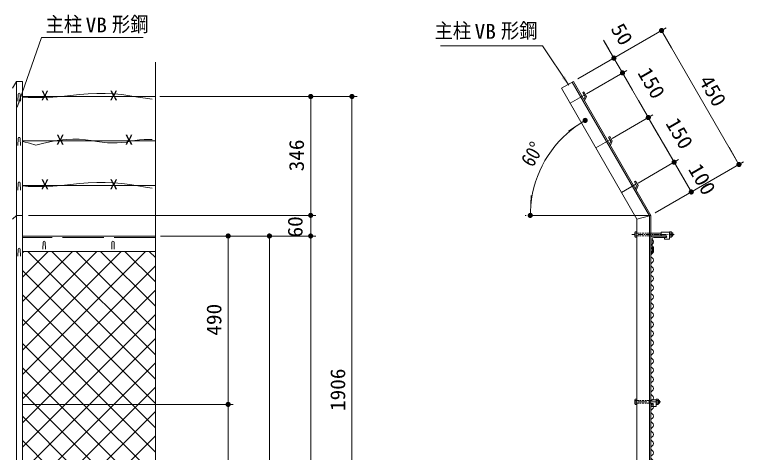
# Model space of a CAD drawing. Units: millimetres at full size. Extents: x -4455 to 4455, y -3150 to 3150.
# Drawn here: x -1412 to 708, y 486 to 1760 of the extents above; entities that cross this region are included whole.
import ezdxf
from ezdxf.enums import TextEntityAlignment as Align

# ---------------------------------------------------------------- set-up
doc = ezdxf.new("R2010")
doc.units = ezdxf.units.MM
doc.header["$LTSCALE"] = 20
for name, pattern in [('DASHED', [7.5, 6, -1.5]), ('USER1', [2, 1.25, -0.25, 0.25, -0.25]), ('USER2', [0.375, 0.25, -0.125]), ('USER4', [1.125, 0.75, -0.125, 0.125, -0.125])]:
    doc.linetypes.add(name, pattern=pattern)
for name, color, linetype, lineweight in [('0-0_1部材', 3, 'Continuous', 18), ('0-2_6文字', 3, 'Continuous', 18), ('0-3_5寸法', 1, 'Continuous', 18), ('0-4_SUNPOU', 1, 'Continuous', 18), ('0-5_8部品', 3, 'Continuous', 18), ('0-6_0', 3, 'Continuous', 18), ('0-8_2網', 4, 'Continuous', 18), ('0-9_AMI', 3, 'Continuous', 18), ('0-D_BUHIN', 3, 'Continuous', 18)]:
    doc.layers.add(name, color=color, linetype=linetype, lineweight=lineweight)
doc.styles.add('ＭＳ ゴシック', font='')
doc.styles.get('ＭＳ ゴシック').set_extended_font_data('MS Gothic')

# ---------------------------------------------------------------- blocks, each defined once
blk = doc.blocks.new('M1')
at = {"layer": '0-4_SUNPOU'}
blk.add_line((-5, 0), (-38.58, 0), dxfattribs=at)
for points in [[(0, 0), (-5, 0), (-4.96, 0.63)], [(0, 0), (-4.96, -0.63), (-5, 0)], [(0, 0), (-4.96, 0.63), (-4.84, 1.24)], [(0, 0), (-4.84, -1.24), (-4.96, -0.63)], [(0, 0), (-4.84, 1.24), (-4.65, 1.84)], [(0, 0), (-4.65, -1.84), (-4.84, -1.24)], [(0, 0), (-4.65, 1.84), (-4.38, 2.41)], [(0, 0), (-4.38, -2.41), (-4.65, -1.84)], [(0, 0), (-4.38, 2.41), (-4.05, 2.94)], [(0, 0), (-4.05, -2.94), (-4.38, -2.41)], [(0, 0), (-4.05, 2.94), (-3.64, 3.42)], [(0, 0), (-3.64, -3.42), (-4.05, -2.94)], [(0, 0), (-3.64, 3.42), (-3.19, 3.85)], [(0, 0), (-3.19, -3.85), (-3.64, -3.42)], [(0, 0), (-3.19, 3.85), (-2.68, 4.22)], [(0, 0), (-2.68, -4.22), (-3.19, -3.85)], [(0, 0), (-2.68, 4.22), (-2.13, 4.52)], [(0, 0), (-2.13, -4.52), (-2.68, -4.22)], [(0, 0), (-2.13, 4.52), (-1.55, 4.76)], [(0, 0), (-1.55, -4.76), (-2.13, -4.52)], [(0, 0), (-1.55, 4.76), (-0.94, 4.91)], [(0, 0), (-0.94, -4.91), (-1.55, -4.76)], [(0, 0), (-0.94, 4.91), (-0.31, 4.99)], [(0, 0), (-0.31, -4.99), (-0.94, -4.91)], [(0, 0), (-0.31, 4.99), (0.31, 4.99)], [(0, 0), (0.31, -4.99), (-0.31, -4.99)], [(0, 0), (0.31, 4.99), (0.94, 4.91)], [(0, 0), (0.94, 4.91), (1.55, 4.76)], [(0, 0), (1.55, 4.76), (2.13, 4.52)], [(0, 0), (2.13, 4.52), (2.68, 4.22)], [(0, 0), (2.68, 4.22), (3.19, 3.85)], [(0, 0), (3.19, 3.85), (3.64, 3.42)], [(0, 0), (3.64, 3.42), (4.05, 2.94)], [(0, 0), (4.05, 2.94), (4.38, 2.41)], [(0, 0), (4.38, 2.41), (4.65, 1.84)], [(0, 0), (4.65, 1.84), (4.84, 1.24)], [(0, 0), (4.84, 1.24), (4.96, 0.63)], [(0, 0), (4.96, 0.63), (5, 0)], [(0, 0), (0.94, -4.91), (0.31, -4.99)], [(0, 0), (1.55, -4.76), (0.94, -4.91)], [(0, 0), (2.13, -4.52), (1.55, -4.76)], [(0, 0), (2.68, -4.22), (2.13, -4.52)], [(0, 0), (3.19, -3.85), (2.68, -4.22)], [(0, 0), (3.64, -3.42), (3.19, -3.85)], [(0, 0), (4.05, -2.94), (3.64, -3.42)], [(0, 0), (4.38, -2.41), (4.05, -2.94)], [(0, 0), (4.65, -1.84), (4.38, -2.41)], [(0, 0), (4.84, -1.24), (4.65, -1.84)], [(0, 0), (4.96, -0.63), (4.84, -1.24)], [(0, 0), (5, 0), (4.96, -0.63)]]:
    blk.add_solid(points, dxfattribs=at)
blk = doc.blocks.new('NAMIX13')
at = {"layer": '0-9_AMI'}
for centre, start, end in [((-71.1, -133.3), 298.07249, 61.92751), ((71.1, -400), 118.07249, 241.92751), ((71.1, -933.3), 118.07249, 241.92751), ((-71.1, -666.7), 298.07249, 61.92751), ((-71.1, -1200), 298.07249, 61.92751), ((71.1, -1466.7), 118.07249, 241.92751), ((-71.1, -1733.3), 298.07249, 61.92751), ((71.1, -2000), 118.07249, 241.92751), ((71.1, -2533.3), 118.07249, 241.92751), ((-71.1, -2266.7), 298.07249, 61.92751), ((71.1, -3066.7), 118.07249, 241.92751), ((-71.1, -2800), 298.07249, 61.92751), ((-71.1, -3333.3), 298.07249, 61.92751), ((71.1, -3600), 118.07249, 241.92751), ((-71.1, -3866.7), 298.07249, 61.92751), ((71.1, -4133.3), 118.07249, 241.92751), ((71.1, -4666.7), 118.07249, 241.92751), ((-71.1, -4400), 298.07249, 61.92751), ((71.1, -5200), 118.07249, 241.92751), ((-71.1, -4933.3), 298.07249, 61.92751), ((-71.1, -5466.7), 298.07249, 61.92751), ((71.1, -5733.3), 118.07249, 241.92751)]:
    blk.add_arc(centre, 151.1, start, end, dxfattribs=at)

msp = doc.modelspace()

# ---------------------------------------------------------------- linework, layer by layer
at = {"layer": '0-0_1部材', "color": 1}
for p, q in [((316.02, 1659.49), (301.02, 1685.47)), ((226.09, 1572.93), (344.01, 1641.01)), ((356.02, 1590.21), (331.02, 1633.51)), ((251.09, 1529.62), (369.01, 1597.71)), ((251.09, 1529.62), (369.01, 1597.71)), ((356.02, 1590.21), (431.02, 1460.3)), ((371.02, 1564.22), (386.02, 1538.24)), ((-1389.12, 1521.71), (-1002.31, 1521.71)), ((244.57, 1525.86), (203.46, 1502.12)), ((326.09, 1399.72), (444.01, 1467.8)), ((326.09, 1399.72), (444.01, 1467.8)), ((431.02, 1460.3), (506.02, 1330.4)), ((-1389.12, 1392.86), (-1002.31, 1392.86)), ((319.57, 1395.95), (278.46, 1372.22)), ((401.09, 1269.82), (519.01, 1337.9)), ((401.09, 1269.82), (519.01, 1337.9)), ((506.02, 1330.4), (556.02, 1243.8)), ((-1389.12, 1262.96), (-1002.31, 1262.96)), ((394.57, 1266.05), (353.46, 1242.32)), ((451.09, 1183.21), (569.01, 1251.3))]:
    msp.add_line(p, q, dxfattribs=at)
at = {"layer": '0-0_1部材', "color": 4}
msp.add_line((-1002.31, 414.26), (-1002.31, 1621.7), dxfattribs=at)
at = {"layer": '0-0_1部材', "color": 7}
for p, q in [((-1418.12, 1545.43), (-1406.62, 1565.43)), ((-1389.12, 1565.43), (-1406.62, 1565.43)), ((-1389.12, 1565.43), (-1389.12, -684.29)), ((210.07, 1563.68), (434.6, 1174.78)), ((178.46, 1545.43), (398.1, 1165)), ((243.9, 1535.02), (251.38, 1522.06)), ((243.35, 1513.03), (246.93, 1521.76)), ((245.88, 1508.65), (251.38, 1522.06)), ((318.9, 1405.11), (315.43, 1403.11)), ((315.43, 1403.11), (321.93, 1391.85)), ((318.9, 1405.11), (326.38, 1392.15)), ((318.35, 1383.13), (321.93, 1391.85)), ((320.88, 1378.75), (326.38, 1392.15)), ((393.9, 1275.21), (401.38, 1262.25)), ((393.35, 1253.22), (396.93, 1261.95)), ((395.88, 1248.85), (401.38, 1262.25)), ((-1418.12, 1165), (-1406.62, 1175.71)), ((-1406.62, 1175.71), (-1389.12, 1175.71)), ((398.1, 1165), (438.1, 1175.71)), ((434.6, 1174.78), (434.6, -684.29)), ((438.1, 1175.71), (438.1, -684.29)), ((398.1, 1165), (398.1, -684.29)), ((-1002.31, 1115.71), (-1389.12, 1115.71)), ((438.1, 1070.71), (438.1, 1110.71)), ((442.1, 1073.71), (442.1, 1107.21)), ((446.6, 1111.71), (480.1, 1111.71)), ((442.99, 1084.56), (442.99, 1070.89)), ((446.49, 1084.56), (442.99, 1084.56)), ((446.49, 1084.56), (446.49, 1069.17)), ((-1002.31, 1070.71), (-1389.12, 1070.71)), ((438.1, 1067.12), (442.99, 1070.89)), ((438.1, 1070.71), (439.1, 1070.71)), ((438.1, 1062.7), (446.49, 1069.17))]:
    msp.add_line(p, q, dxfattribs=at)
at = {"layer": '0-0_1部材'}
for p, q in [((-1406.62, 1565.43), (-1406.62, -684.29)), ((-1329.37, 1077.21), (-1328.62, 1097.71)), ((-1321.87, 1077.21), (-1322.62, 1097.71)), ((-1129.37, 1077.21), (-1128.62, 1097.71)), ((-1121.87, 1077.21), (-1122.62, 1097.71))]:
    msp.add_line(p, q, dxfattribs=at)
at = {"layer": '0-0_1部材', "color": 1, "linetype": 'DASHED'}
msp.add_line((-1002.31, 1111.71), (-1389.12, 1111.71), dxfattribs=at)
at = {"layer": '0-0_1部材', "color": 7}
for points in [[(178.46, 1545.43), (213.1, 1565.43), (438.1, 1175.71)], [(243.9, 1535.02), (240.43, 1533.02), (246.93, 1521.76)], [(393.9, 1275.21), (390.43, 1273.21), (396.93, 1261.95)], [(443.1, 1115.71), (483.1, 1115.71), (483.1, 1114.71)]]:
    msp.add_lwpolyline(points, dxfattribs=at)
at = {"layer": '0-0_1部材', "color": 1}
for points in [[(-1389.12, 1520.06), (-1372, 1518.96), (-1348.83, 1518.37), (-1324.98, 1518.64), (-1300.46, 1519.77), (-1275.26, 1521.75), (-1249.38, 1524.6), (-1223.37, 1527.39), (-1197.8, 1529.23), (-1172.65, 1530.11), (-1147.92, 1530.03), (-1123.63, 1528.99), (-1099.76, 1526.99), (-1076.32, 1524.03), (-1053.3, 1520.12), (-1030.72, 1516.3), (-1011.92, 1514.03)], [(-1349.8, 1380.49), (-1368.15, 1385.5), (-1385.13, 1389.46), (-1389.12, 1390.2)], [(-1011.92, 1396.42), (-1020.75, 1396.62), (-1035.17, 1396.28), (-1048.93, 1395.28), (-1062.01, 1393.6), (-1074.41, 1391.24), (-1086.76, 1388.92), (-1099.67, 1387.34), (-1113.14, 1386.49), (-1127.18, 1386.39), (-1141.77, 1387.01), (-1156.92, 1388.38), (-1172.64, 1390.48), (-1188.91, 1393.32), (-1205.92, 1395.93), (-1223.8, 1397.33), (-1242.58, 1397.53), (-1262.25, 1396.53), (-1282.8, 1394.33), (-1304.25, 1390.92), (-1326.58, 1386.3), (-1349.8, 1380.49)], [(-1389.12, 1261.31), (-1372, 1260.21), (-1348.83, 1259.62), (-1324.98, 1259.88), (-1300.46, 1261.01), (-1275.26, 1263), (-1249.38, 1265.84), (-1223.37, 1268.64), (-1197.8, 1270.47), (-1172.65, 1271.35), (-1147.92, 1271.27), (-1123.63, 1270.23), (-1099.76, 1268.23), (-1076.32, 1265.28), (-1053.3, 1261.36), (-1030.72, 1257.54), (-1011.92, 1255.27)]]:
    msp.add_lwpolyline(points, dxfattribs=at)
at = {"layer": '0-0_1部材', "color": 7}
for centre, radius, start, end in [((443.1, 1110.71), 5, 90, 180), ((446.6, 1107.21), 4.5, 90, 180), ((480.1, 1114.71), 3, 270, 360), ((439.1, 1073.71), 3, 270, 360)]:
    msp.add_arc(centre, radius, start, end, dxfattribs=at)
at = {"layer": '0-0_1部材'}
for centre in [(-1325.62, 1097.71), (-1125.62, 1097.71)]:
    msp.add_arc(centre, 3, 0, 180, dxfattribs=at)
at = {"layer": '0-2_6文字', "color": 7}
for points in [[(-1037.54, 1693.11), (-1333.82, 1693.11), (-1403.85, 1490.53)], [(-173.56, 1668.65), (123.02, 1668.65), (199.8, 1554.83)]]:
    msp.add_lwpolyline(points, dxfattribs=at)
for points in [[(200.92, 1553.18), (179.82, 1575.13), (188.46, 1580.96)], [(-1404.5, 1488.64), (-1399.62, 1518.69), (-1389.78, 1515.29)]]:
    msp.add_solid(points, dxfattribs=at)
at = {"layer": '0-3_5寸法'}
for p, q in [((226.09, 1572.93), (482.58, 1721.01)), ((469.59, 1713.51), (694.59, 1323.8)), ((-989.77, 1521.71), (-415.74, 1521.71)), ((-987.31, 1521.71), (-535.74, 1521.71)), ((-550.74, 1175.71), (-550.74, 1521.71)), ((-430.74, 1521.71), (-430.74, -384.29)), ((451.09, 1183.21), (707.58, 1331.3)), ((-550.74, 1205.71), (-550.74, 1235.71)), ((-1370.97, 1175.71), (-535.74, 1175.71)), ((-1370.97, 1175.71), (-535.74, 1175.71)), ((-550.74, 1115.71), (-550.74, 1175.71)), ((75.62, 1175.71), (72.79, 1175.71)), ((90.62, 1175.71), (438.1, 1175.71)), ((-987.31, 1115.71), (-535.74, 1115.71)), ((-987.31, 1115.71), (-535.74, 1115.71)), ((-987.31, 1115.71), (-655.74, 1115.71)), ((-987.31, 1115.71), (-775.74, 1115.71)), ((-790.74, 625.71), (-790.74, 1115.71)), ((-670.74, -354.29), (-670.74, 1115.71)), ((-550.74, 1115.71), (-550.74, -384.29)), ((-550.74, 1085.71), (-550.74, 1055.71)), ((-1028.64, 625.71), (-775.74, 625.71)), ((-987.31, 625.71), (-775.74, 625.71)), ((-790.74, 135.71), (-790.74, 625.71))]:
    msp.add_line(p, q, dxfattribs=at)
msp.add_arc((406.93, 1175.71), 319.14, 125.38795, 174.61205, dxfattribs=at)
at = {"layer": '0-5_8部品'}
for p, q in [((392.39, 1124.17), (398.1, 1124.17)), ((392.81, 1128.01), (398.1, 1128.01)), ((438.1, 1124.17), (467.91, 1124.17)), ((467.91, 1126.49), (492.91, 1126.49)), ((467.91, 1126.49), (467.91, 1115.99)), ((492.91, 1112.33), (492.91, 1128.01)), ((492.91, 1126.49), (492.91, 1106.49)), ((498.63, 1124.17), (492.91, 1124.17)), ((499.31, 1114.25), (499.31, 1126.09)), ((391.7, 1114.25), (392.81, 1112.33)), ((392.39, 1116.17), (398.1, 1116.17)), ((438.1, 1116.17), (467.91, 1116.17)), ((467.91, 1115.99), (482.66, 1115.99)), ((477.91, 1111.49), (482.66, 1111.49)), ((477.91, 1111.49), (477.91, 1106.49)), ((477.91, 1106.49), (492.91, 1106.49)), ((498.63, 1116.17), (492.91, 1116.17)), ((498.2, 1112.33), (492.91, 1112.33)), ((499.31, 1114.25), (498.2, 1112.33)), ((391.7, 638.77), (392.81, 640.69)), ((391.7, 626.93), (391.7, 638.77)), ((392.39, 636.85), (398.1, 636.85)), ((392.81, 640.69), (398.1, 640.69)), ((398.1, 625.01), (398.1, 640.69)), ((438.1, 639.17), (453.85, 639.17)), ((453.85, 625.01), (453.85, 640.69)), ((453.85, 639.17), (453.85, 619.17)), ((459.57, 636.85), (453.85, 636.85)), ((460.25, 626.93), (460.25, 638.77)), ((460.25, 636.85), (463.81, 636.85)), ((463.81, 628.85), (463.81, 636.85)), ((392.39, 628.85), (398.1, 628.85)), ((438.1, 628.67), (443.6, 628.67)), ((438.85, 624.17), (438.85, 619.17)), ((438.85, 624.17), (443.6, 624.17)), ((438.85, 619.17), (453.85, 619.17)), ((459.57, 628.85), (453.85, 628.85)), ((459.14, 625.01), (453.85, 625.01)), ((460.25, 626.93), (459.14, 625.01)), ((460.25, 628.85), (463.81, 628.85))]:
    msp.add_line(p, q, dxfattribs=at)
at = {"layer": '0-5_8部品', "linetype": 'USER2'}
for p, q in [((398.1, 1124.17), (438.1, 1124.17)), ((398.1, 1116.17), (438.1, 1116.17))]:
    msp.add_line(p, q, dxfattribs=at)
at = {"layer": '0-5_8部品', "color": 1, "linetype": 'USER4'}
msp.add_line((506.33, 1120.17), (383.05, 1120.17), dxfattribs=at)
at = {"layer": '0-5_8部品', "color": 1, "linetype": 'USER2'}
for p, q in [((398.1, 636.85), (438.1, 636.85)), ((398.1, 628.85), (438.1, 628.85))]:
    msp.add_line(p, q, dxfattribs=at)
at = {"layer": '0-5_8部品', "color": 1}
for p, q in [((460.25, 636.05), (464.21, 636.05)), ((460.25, 629.65), (464.21, 629.65))]:
    msp.add_line(p, q, dxfattribs=at)
at = {"layer": '0-5_8部品', "color": 1, "linetype": 'USER1'}
msp.add_line((466.43, 632.85), (387.4, 632.85), dxfattribs=at)
at = {"layer": '0-5_8部品', "color": 7}
msp.add_line((438.1, 617.72), (438.1, 633.71), dxfattribs=at)
at = {"layer": '0-5_8部品'}
for points in [[(391.7, 1114.25), (391.7, 1126.09), (392.81, 1128.01)], [(392.81, 1112.33), (398.1, 1112.33), (398.1, 1128.01)], [(499.31, 1126.09), (498.2, 1128.01), (492.91, 1128.01)], [(460.25, 638.77), (459.14, 640.69), (453.85, 640.69)], [(391.7, 626.93), (392.81, 625.01), (398.1, 625.01)]]:
    msp.add_lwpolyline(points, dxfattribs=at)
for centre, radius, start, end in [((394.73, 1126.09), 3.03, 180, 219.3382), ((403.7, 1120.17), 12, 160.52878, 199.47122), ((496.28, 1126.09), 3.03, 320.6618, 360), ((487.31, 1120.17), 12, 340.52878, 19.47122), ((496.16, 1120.17), 6.71, 298.05542, 61.94458), ((394.73, 1114.25), 3.03, 140.6618, 180), ((482.66, 1113.74), 2.25, 270, 90), ((496.28, 1114.25), 3.03, 360, 39.3382), ((394.73, 638.77), 3.03, 180, 219.3382), ((403.7, 632.85), 12, 160.52878, 199.47122), ((457.22, 638.77), 3.03, 320.6618, 0), ((448.25, 632.85), 12, 340.52878, 19.47122), ((456.88, 632.85), 8, 330, 30), ((394.73, 626.93), 3.03, 140.6618, 180), ((443.6, 626.42), 2.25, 270, 90), ((457.22, 626.93), 3.03, 0, 39.3382)]:
    msp.add_arc(centre, radius, start, end, dxfattribs=at)
at = {"layer": '0-6_0'}
for p, q in [((-1402.37, 1508.09), (-1401.62, 1528.59)), ((-1394.87, 1508.09), (-1395.62, 1528.59)), ((-1402.37, 1379.24), (-1401.62, 1399.74)), ((-1394.87, 1379.24), (-1395.62, 1399.74)), ((-1402.37, 1249.33), (-1401.62, 1269.83)), ((-1394.87, 1249.33), (-1395.62, 1269.83)), ((-1402.37, 1057.09), (-1401.62, 1077.59)), ((-1394.87, 1057.09), (-1395.62, 1077.59))]:
    msp.add_line(p, q, dxfattribs=at)
for centre in [(-1398.62, 1528.59), (-1398.62, 1399.74), (-1398.62, 1269.83), (-1398.62, 1077.59)]:
    msp.add_arc(centre, 3, 0, 180, dxfattribs=at)
at = {"layer": '0-8_2網'}
for p, q in [((-1389.12, 1066.61), (-1385.02, 1070.71)), ((-1389.12, 995.9), (-1314.31, 1070.71)), ((-1389.12, 925.19), (-1243.6, 1070.71)), ((-1389.12, 854.48), (-1172.89, 1070.71)), ((-1389.12, 783.77), (-1102.18, 1070.71)), ((-1389.12, 713.06), (-1031.47, 1070.71)), ((-1002.31, 699.34), (-1373.69, 1070.71)), ((-1002.31, 770.05), (-1302.97, 1070.71)), ((-1002.31, 840.76), (-1232.26, 1070.71)), ((-1002.31, 911.47), (-1161.55, 1070.71)), ((-1002.31, 982.18), (-1090.84, 1070.71)), ((-1002.31, 1052.89), (-1020.13, 1070.71)), ((-1389.12, 642.35), (-1002.31, 1029.16)), ((-1002.31, 628.63), (-1389.12, 1015.44)), ((-1335.05, 625.71), (-1002.31, 958.45)), ((-1070.11, 625.71), (-1389.12, 944.73)), ((-1140.82, 625.71), (-1389.12, 874.02)), ((-1264.34, 625.71), (-1002.31, 887.74)), ((-1193.63, 625.71), (-1002.31, 817.03)), ((-1122.92, 625.71), (-1002.31, 746.32)), ((-1052.21, 625.71), (-1002.31, 675.61)), ((-1389.12, 571.64), (-1335.05, 625.71)), ((-1389.12, 500.93), (-1264.34, 625.71)), ((-1389.12, 430.22), (-1193.63, 625.71)), ((-1389.12, 359.51), (-1122.92, 625.71)), ((-1389.12, 288.8), (-1052.21, 625.71)), ((-1002.31, 487.21), (-1140.82, 625.71)), ((-1002.31, 557.92), (-1070.11, 625.71)), ((-1389.12, 218.09), (-1002.31, 604.9)), ((-1002.31, 204.36), (-1389.12, 591.18)), ((-1389.12, 147.38), (-1002.31, 534.19)), ((-1004.37, 135.71), (-1389.12, 520.47))]:
    msp.add_line(p, q, dxfattribs=at)
for points in [[(-1002.31, 416.5), (-1211.53, 625.71), (-1389.12, 803.31)], [(-1022.21, 365.68), (-1282.24, 625.71), (-1389.12, 732.6)], [(-1002.31, 275.07), (-1352.95, 625.71), (-1389.12, 661.89)]]:
    msp.add_lwpolyline(points, dxfattribs=at)
at = {"layer": '0-9_AMI'}
for centre, start, end in [((438.75, 1098.42), 298.07249, 61.92751), ((445.86, 1085.08), 118.07249, 241.92751), ((445.86, 1058.42), 118.07249, 241.92751), ((438.75, 1071.75), 298.07249, 61.92751), ((438.75, 1045.08), 298.07249, 61.92751), ((445.86, 1031.75), 118.07249, 241.92751), ((438.75, 1018.42), 298.07249, 61.92751), ((445.86, 1005.08), 118.07249, 241.92751)]:
    msp.add_arc(centre, 7.56, start, end, dxfattribs=at)
at = {"layer": '0-D_BUHIN'}
msp.add_line((-1002.31, 625.71), (-1389.12, 625.71), dxfattribs=at)

# ---------------------------------------------------------------- block references
at = {"layer": '0-0_1部材', "xscale": 1.5, "yscale": 1.5}
for p, rotation in [((331.02, 1633.51), 300), ((356.02, 1590.21), 120), ((356.02, 1590.21), 120), ((431.02, 1460.3), 300), ((431.02, 1460.3), 120), ((506.02, 1330.4), 300), ((506.02, 1330.4), 120), ((556.02, 1243.8), 300)]:
    msp.add_blockref('M1', p, dxfattribs=dict(at, rotation=rotation))
at = {"layer": '0-3_5寸法', "xscale": 1.5, "yscale": 1.5}
for p, rotation in [((469.59, 1713.51), 120), ((-550.74, 1521.71), 90), ((-430.74, 1521.71), 90), ((247.36, 1452.1), 32.69398), ((694.59, 1323.8), 300), ((-550.74, 1175.71), 270), ((-550.74, 1175.71), 270), ((87.79, 1175.71), 267.30602), ((-790.74, 1115.71), 90), ((-670.74, 1115.71), 90), ((-550.74, 1115.71), 90), ((-550.74, 1115.71), 90), ((-790.74, 625.71), 270), ((-790.74, 625.71), 90)]:
    msp.add_blockref('M1', p, dxfattribs=dict(at, rotation=rotation))
at = {"layer": '0-8_2網', "xscale": 0.05, "yscale": 0.05}
for p in [(442.3, 998.42), (442.3, 705.08)]:
    msp.add_blockref('NAMIX13', p, dxfattribs=at)

# ---------------------------------------------------------------- texts
at = {"layer": '0-0_1部材', "style": 'ＭＳ ゴシック', "width": 1.05}
for s, p in [('50', (308.98, 1712.51)), ('150', (387.18, 1583.99)), ('150', (468.67, 1437.34)), ('100', (534.54, 1303.78))]:
    msp.add_text(s, height=43.26, rotation=300, dxfattribs=at).set_placement(p, align=Align.BOTTOM_LEFT)
at = {"layer": '0-0_1部材', "color": 1, "style": 'ＭＳ ゴシック', "width": 1.2}
for p in [(-1335.45, 1501.44), (-1135.45, 1501.44), (-1290.93, 1372.59), (-1090.93, 1372.59), (-1335.45, 1242.68), (-1135.45, 1242.68)]:
    msp.add_text('X', height=28.89, dxfattribs=at).set_placement(p, align=Align.BOTTOM_LEFT)
at = {"layer": '0-2_6文字', "style": 'ＭＳ ゴシック'}
for s, width, p in [('主柱', 0.9, (-1321.54, 1697.04)), ('形鋼', 0.9, (-1128.46, 1697.47)), ('VB', 1.05, (-1205.14, 1695.23)), ('主柱', 0.9, (-190.44, 1678.28)), ('形鋼', 0.9, (2.64, 1678.72)), ('VB', 1.05, (-74.04, 1676.47))]:
    msp.add_text(s, height=43.26, dxfattribs=dict(at, width=width)).set_placement(p, align=Align.BOTTOM_LEFT)
at = {"layer": '0-3_5寸法', "color": 3, "style": 'ＭＳ ゴシック'}
for s, height, rotation, width, p in [('450', 43.26, 300, 1.05, (565.37, 1560.96)), ('346', 43.26, 90, 1.05, (-557.41, 1303.71)), ('60°', 43.3, 60, 0.85, (106.39, 1306.79)), ('60', 43.26, 90, 1.05, (-561.37, 1111.34)), ('490', 43.26, 90, 1.05, (-797.41, 825.71)), ('1906', 43.26, 90, 1.05, (-437.41, 606.46))]:
    msp.add_text(s, height=height, rotation=rotation, dxfattribs=dict(at, width=width)).set_placement(p, align=Align.BOTTOM_LEFT)

doc.saveas('drawing.dxf')
